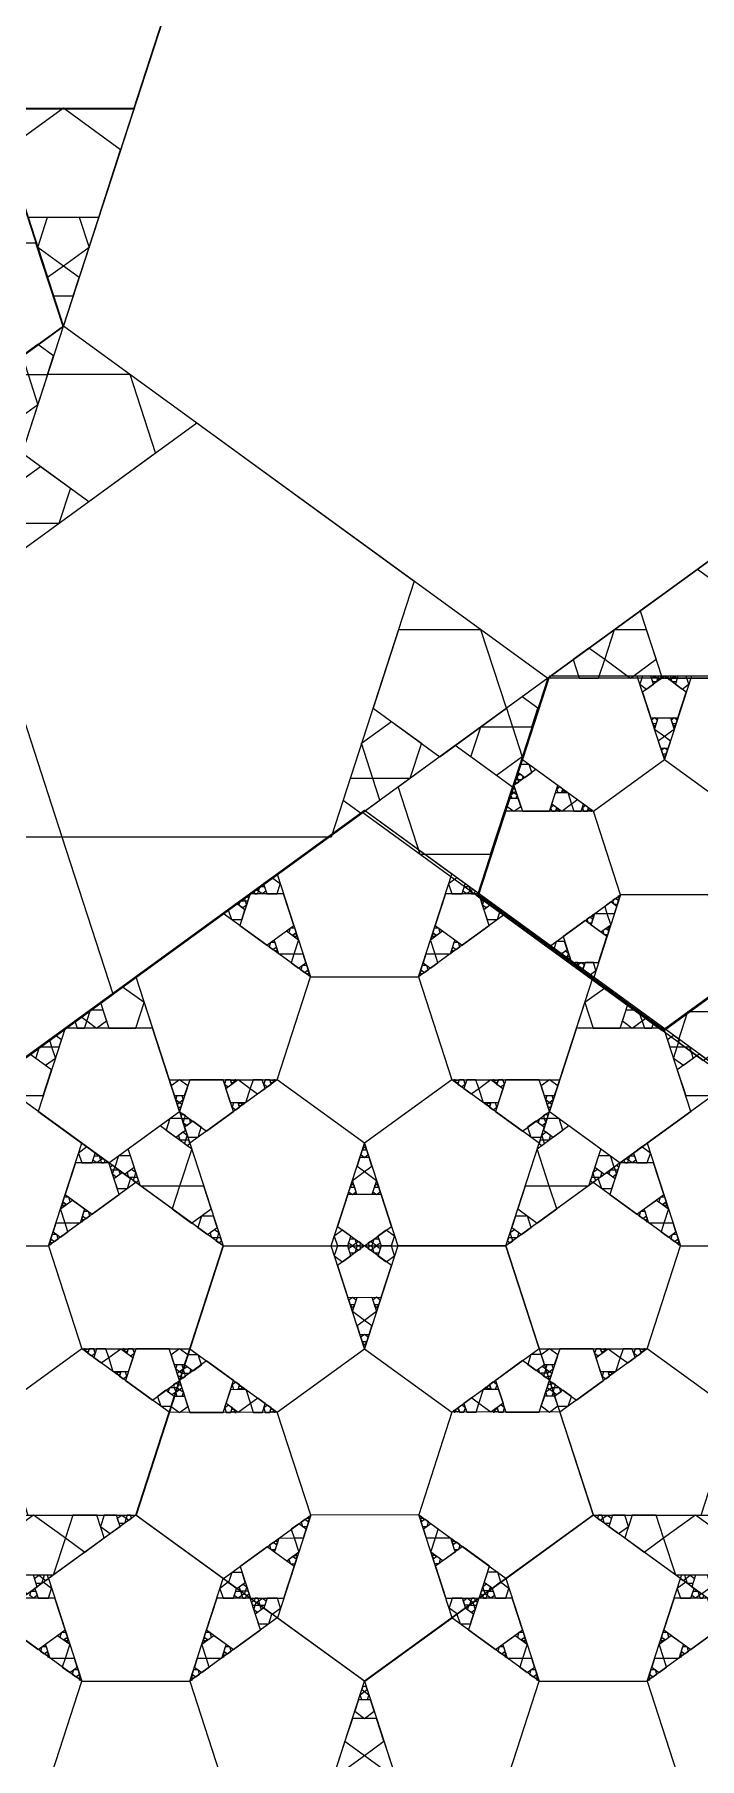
# Model space of a CAD drawing. Header units: inches. Extents: x -578 to 126, y -85 to 118.
# Drawn here: x -254.5 to -239.09, y 14.85 to 54.77 of the extents above; entities that cross this region are included whole.
import ezdxf

# ---------------------------------------------------------------- set-up
doc = ezdxf.new("R2010")
doc.units = ezdxf.units.IN
doc.header["$MEASUREMENT"] = 0
doc.layers.add('drawing', color=7, linetype='Continuous')

msp = doc.modelspace()

# ---------------------------------------------------------------- linework, layer by layer
for points in [[(-240.921, 34.847), (-241.549, 36.782), (-239.903, 37.978), (-238.258, 36.782), (-238.886, 34.847)], [(-246.854, 29.096), (-248.879, 30.567), (-248.105, 32.947), (-245.603, 32.947), (-244.83, 30.567)], [(-253.406, 24.336), (-255.43, 22.865), (-257.454, 24.336), (-256.681, 26.716), (-254.179, 26.716)], [(-243.579, 26.716), (-241.554, 20.486), (-246.854, 16.635), (-252.154, 20.486), (-250.13, 26.716)], [(-240.303, 24.336), (-239.53, 26.716), (-237.027, 26.716), (-236.254, 24.336), (-238.279, 22.865)], [(-246.852, 24.338), (-244.826, 22.869), (-245.597, 20.488), (-248.099, 20.486), (-248.875, 22.865)], [(-250.903, 16.635), (-250.13, 14.255), (-252.154, 12.784), (-254.179, 14.255), (-253.406, 16.635)], [(-242.805, 16.635), (-240.303, 16.635), (-239.53, 14.255), (-241.554, 12.784), (-243.579, 14.255)]]:
    msp.add_lwpolyline(points, close=True)
at = {"layer": 'drawing'}
for points in [[(-260.771, 26.668), (-246.895, 69.373), (-283.222, 95.766), (-319.55, 69.373), (-305.674, 26.668)], [(-260.771, 26.668), (-246.895, 69.373), (-283.222, 95.766), (-319.55, 69.373), (-305.674, 26.668)], [(-269.347, 53.061), (-252.195, 53.061), (-246.895, 69.373), (-260.771, 79.454), (-274.647, 69.373)], [(-260.776, 79.44), (-274.651, 69.358), (-269.351, 53.047), (-252.2, 53.047), (-246.9, 69.358)], [(-260.776, 59.277), (-258.751, 53.047), (-252.2, 53.047), (-250.176, 59.277), (-255.476, 63.128)], [(-260.776, 59.277), (-258.751, 53.047), (-252.2, 53.047), (-250.176, 59.277), (-255.476, 63.128)], [(-231.382, 48.021), (-235.67, 61.217), (-249.545, 61.217), (-253.833, 48.021), (-242.607, 39.865)], [(-231.382, 48.021), (-235.67, 61.217), (-249.545, 61.217), (-253.833, 48.021), (-242.607, 39.865)], [(-255.476, 55.426), (-254.702, 53.047), (-252.2, 53.047), (-251.427, 55.426), (-253.451, 56.897)], [(-260.81, 53.071), (-262.455, 48.006), (-258.147, 44.875), (-253.838, 48.006), (-255.484, 53.071)], [(-258.121, 44.905), (-253.833, 48.021), (-255.471, 53.061), (-260.771, 53.061), (-262.409, 48.021)], [(-246.895, -16.037), (-201.992, -16.037), (-188.117, 26.668), (-224.444, 53.061), (-260.771, 26.668)], [(-246.895, -16.037), (-201.993, -16.037), (-188.117, 26.668), (-224.444, 53.061), (-260.771, 26.668)], [(-252.508, 52.099), (-253.833, 53.061), (-255.158, 52.099), (-254.652, 50.541), (-253.014, 50.541)], [(-253.238, 49.841), (-253.833, 49.409), (-254.428, 49.841), (-254.201, 50.541), (-253.465, 50.541)], [(-257.129, 48.006), (-255.484, 46.81), (-253.838, 48.006), (-254.467, 49.941), (-256.501, 49.941)], [(-253.468, 49.144), (-253.833, 49.409), (-254.198, 49.144), (-254.059, 48.715), (-253.608, 48.715)], [(-254.789, 47.326), (-254.649, 46.897), (-254.198, 46.897), (-254.059, 47.326), (-254.424, 47.592)], [(-255.385, 46.897), (-254.649, 46.897), (-254.422, 46.198), (-255.017, 45.765), (-255.612, 46.198)], [(-251.697, 45.08), (-252.287, 46.897), (-254.198, 46.897), (-254.789, 45.08), (-253.243, 43.957)], [(-247.625, 36.185), (-253.857, 36.185), (-255.782, 42.111), (-250.741, 45.774), (-245.7, 42.111)], [(-253.934, 43.45), (-254.792, 43.45), (-255.057, 44.266), (-254.363, 44.77), (-253.668, 44.266)], [(-238.32, 39.865), (-237.814, 41.422), (-239.139, 42.385), (-240.464, 41.422), (-239.958, 39.865)], [(-243.563, 39.17), (-244.154, 40.988), (-246.065, 40.988), (-246.655, 39.17), (-245.109, 38.047)], [(-240.692, 39.861), (-241.287, 40.294), (-241.06, 40.993), (-240.324, 40.993), (-240.097, 40.294)], [(-241.427, 39.865), (-241.287, 40.294), (-241.652, 40.559), (-242.017, 40.294), (-241.878, 39.865)], [(-237.307, 39.865), (-242.608, 39.865), (-244.245, 34.824), (-239.958, 31.709), (-235.67, 34.824)], [(-237.307, 39.865), (-242.608, 39.865), (-244.245, 34.824), (-239.958, 31.709), (-235.67, 34.824)], [(-239.903, 31.717), (-235.595, 34.847), (-237.24, 39.913), (-242.566, 39.913), (-244.212, 34.847)], [(-239.903, 37.978), (-240.532, 39.913), (-242.566, 39.913), (-243.195, 37.978), (-241.549, 36.782)], [(-240.412, 39.913), (-240.472, 39.728), (-240.315, 39.614), (-240.158, 39.728), (-240.218, 39.913)], [(-239.395, 39.543), (-239.903, 39.913), (-240.412, 39.543), (-240.218, 38.945), (-239.589, 38.945)], [(-239.395, 39.543), (-239.903, 39.913), (-240.412, 39.543), (-240.218, 38.945), (-239.589, 38.945)], [(-240.131, 39.913), (-240.06, 39.862), (-240.087, 39.779), (-240.174, 39.779), (-240.201, 39.862)], [(-240.043, 39.913), (-240.06, 39.862), (-240.017, 39.83), (-239.973, 39.862), (-239.99, 39.913)], [(-238.258, 36.782), (-236.612, 37.978), (-237.24, 39.913), (-239.275, 39.913), (-239.903, 37.978)], [(-239.79, 39.83), (-239.747, 39.862), (-239.763, 39.913), (-239.817, 39.913), (-239.833, 39.862)], [(-239.72, 39.779), (-239.747, 39.862), (-239.676, 39.913), (-239.606, 39.862), (-239.633, 39.779)], [(-239.492, 39.614), (-239.335, 39.728), (-239.395, 39.913), (-239.589, 39.913), (-239.649, 39.728)], [(-243.563, 39.171), (-243.424, 38.741), (-242.972, 38.741), (-242.833, 39.171), (-243.198, 39.436)], [(-245.8, 37.54), (-246.658, 37.54), (-246.924, 38.357), (-246.229, 38.861), (-245.535, 38.357)], [(-244.159, 38.741), (-243.424, 38.741), (-243.196, 38.042), (-243.791, 37.61), (-244.387, 38.042)], [(-240.061, 38.894), (-240.131, 38.945), (-240.201, 38.894), (-240.174, 38.812), (-240.088, 38.812)], [(-240.1, 38.775), (-240.131, 38.752), (-240.163, 38.775), (-240.151, 38.812), (-240.112, 38.812)], [(-240.112, 38.738), (-240.131, 38.752), (-240.15, 38.738), (-240.143, 38.716), (-240.119, 38.716)], [(-239.675, 38.677), (-239.903, 38.511), (-240.132, 38.677), (-240.045, 38.945), (-239.762, 38.945)], [(-239.606, 38.894), (-239.676, 38.945), (-239.746, 38.894), (-239.719, 38.812), (-239.632, 38.812)], [(-239.644, 38.775), (-239.676, 38.752), (-239.707, 38.775), (-239.695, 38.812), (-239.656, 38.812)], [(-239.656, 38.738), (-239.676, 38.752), (-239.695, 38.738), (-239.688, 38.716), (-239.664, 38.716)], [(-239.763, 38.409), (-239.903, 38.511), (-240.044, 38.409), (-239.99, 38.244), (-239.817, 38.244)], [(-246.077, 37.344), (-245.57, 35.787), (-243.933, 35.787), (-243.426, 37.344), (-244.751, 38.307)], [(-239.833, 38.194), (-239.903, 38.244), (-239.973, 38.194), (-239.947, 38.111), (-239.86, 38.111)], [(-239.872, 38.074), (-239.903, 38.051), (-239.935, 38.074), (-239.923, 38.111), (-239.884, 38.111)], [(-239.884, 38.037), (-239.903, 38.051), (-239.923, 38.037), (-239.915, 38.015), (-239.891, 38.015)], [(-246.496, 37.04), (-246.658, 37.54), (-247.185, 37.54), (-247.348, 37.04), (-246.922, 36.73)], [(-242.881, 37.75), (-243.389, 37.38), (-243.195, 36.782), (-242.566, 36.782), (-242.372, 37.38)], [(-242.881, 37.75), (-243.389, 37.38), (-243.195, 36.782), (-242.566, 36.782), (-242.372, 37.38)], [(-243.205, 37.513), (-243.292, 37.513), (-243.319, 37.596), (-243.249, 37.648), (-243.178, 37.596)], [(-242.978, 37.679), (-243.038, 37.864), (-243.232, 37.864), (-243.292, 37.679), (-243.135, 37.565)], [(-243.46, 37.164), (-243.389, 37.215), (-243.319, 37.164), (-243.346, 37.081), (-243.433, 37.081)], [(-243.433, 37.247), (-243.389, 37.215), (-243.346, 37.247), (-243.362, 37.298), (-243.416, 37.298)], [(-243.276, 37.462), (-243.292, 37.513), (-243.346, 37.513), (-243.363, 37.462), (-243.319, 37.431)], [(-242.143, 37.215), (-242.056, 36.947), (-242.284, 36.781), (-242.513, 36.947), (-242.426, 37.215)], [(-242.329, 37.349), (-242.399, 37.298), (-242.372, 37.215), (-242.285, 37.215), (-242.259, 37.298)], [(-242.227, 37.275), (-242.215, 37.238), (-242.247, 37.215), (-242.278, 37.238), (-242.266, 37.275)], [(-242.196, 37.252), (-242.215, 37.238), (-242.208, 37.215), (-242.184, 37.215), (-242.177, 37.238)], [(-233.02, 26.668), (-246.895, 36.749), (-260.771, 26.668), (-255.471, 10.356), (-238.32, 10.356)], [(-246.854, 36.798), (-260.73, 26.716), (-255.43, 10.404), (-238.279, 10.404), (-232.979, 26.716)], [(-243.579, 26.716), (-241.554, 32.947), (-246.854, 36.798), (-252.154, 32.947), (-250.13, 26.716)], [(-243.579, 26.716), (-241.554, 32.947), (-246.854, 36.798), (-252.154, 32.947), (-250.13, 26.716)], [(-245.603, 32.947), (-244.83, 35.327), (-246.854, 36.798), (-248.879, 35.327), (-248.105, 32.947)], [(-241.549, 36.782), (-243.584, 36.782), (-244.212, 34.847), (-242.566, 33.652), (-240.921, 34.847)], [(-243.546, 36.896), (-243.389, 36.782), (-243.232, 36.896), (-243.292, 37.081), (-243.486, 37.081)], [(-242.47, 36.915), (-242.54, 36.865), (-242.513, 36.782), (-242.426, 36.782), (-242.399, 36.865)], [(-242.368, 36.842), (-242.356, 36.805), (-242.387, 36.782), (-242.419, 36.805), (-242.407, 36.842)], [(-242.337, 36.819), (-242.356, 36.805), (-242.349, 36.782), (-242.325, 36.782), (-242.317, 36.805)], [(-241.916, 37.049), (-242.056, 36.947), (-242.003, 36.782), (-241.829, 36.782), (-241.776, 36.947)], [(-241.733, 36.915), (-241.803, 36.865), (-241.776, 36.782), (-241.689, 36.782), (-241.662, 36.865)], [(-241.631, 36.842), (-241.619, 36.805), (-241.65, 36.782), (-241.682, 36.805), (-241.67, 36.842)], [(-241.6, 36.819), (-241.619, 36.805), (-241.612, 36.782), (-241.588, 36.782), (-241.58, 36.805)], [(-252.676, 32.549), (-253.857, 36.185), (-257.68, 36.185), (-258.862, 32.549), (-255.769, 30.302)], [(-248.879, 34.872), (-248.805, 35.099), (-248.998, 35.24), (-249.192, 35.099), (-249.118, 34.872)], [(-244.71, 35.24), (-244.904, 35.099), (-244.83, 34.872), (-244.591, 34.872), (-244.517, 35.099)], [(-248.731, 34.872), (-249.504, 34.872), (-249.743, 34.137), (-249.118, 33.682), (-248.492, 34.137)], [(-248.731, 34.872), (-249.504, 34.872), (-249.743, 34.137), (-249.118, 33.682), (-248.492, 34.137)], [(-249.644, 34.771), (-249.623, 34.708), (-249.558, 34.708), (-249.537, 34.771), (-249.59, 34.81)], [(-249.332, 34.872), (-249.312, 34.935), (-249.365, 34.973), (-249.418, 34.935), (-249.398, 34.872)], [(-249.225, 34.872), (-249.312, 34.935), (-249.279, 35.037), (-249.171, 35.037), (-249.138, 34.935)], [(-243.965, 34.137), (-244.204, 34.872), (-244.978, 34.872), (-245.216, 34.137), (-244.591, 33.682)], [(-243.965, 34.137), (-244.204, 34.872), (-244.978, 34.872), (-245.216, 34.137), (-244.591, 33.682)], [(-244.43, 35.037), (-244.397, 34.935), (-244.484, 34.872), (-244.571, 34.935), (-244.537, 35.037)], [(-244.344, 34.973), (-244.397, 34.935), (-244.377, 34.872), (-244.311, 34.872), (-244.29, 34.935)], [(-244.151, 34.708), (-244.085, 34.708), (-244.065, 34.771), (-244.118, 34.81), (-244.171, 34.771)], [(-240.921, 34.847), (-241.549, 32.913), (-239.903, 31.717), (-238.258, 32.913), (-238.886, 34.847)], [(-241.104, 34.714), (-241.077, 34.632), (-240.991, 34.632), (-240.964, 34.714), (-241.034, 34.765)], [(-241.003, 34.788), (-240.964, 34.788), (-240.952, 34.751), (-240.983, 34.728), (-241.015, 34.751)], [(-240.971, 34.811), (-240.964, 34.788), (-240.94, 34.788), (-240.932, 34.811), (-240.952, 34.825)], [(-248.105, 32.947), (-250.13, 34.418), (-252.154, 32.947), (-251.381, 30.567), (-248.879, 30.567)], [(-250.01, 34.504), (-249.937, 34.277), (-249.698, 34.277), (-249.624, 34.504), (-249.817, 34.645)], [(-249.731, 34.708), (-249.623, 34.708), (-249.59, 34.606), (-249.677, 34.543), (-249.764, 34.606)], [(-244.83, 30.567), (-242.327, 30.567), (-241.554, 32.947), (-243.579, 34.418), (-245.603, 32.947)], [(-244.118, 34.606), (-244.085, 34.708), (-243.978, 34.708), (-243.945, 34.606), (-244.032, 34.543)], [(-244.011, 34.277), (-243.772, 34.277), (-243.698, 34.504), (-243.891, 34.645), (-244.085, 34.504)], [(-241.599, 34.355), (-241.56, 34.355), (-241.548, 34.318), (-241.579, 34.295), (-241.611, 34.318)], [(-241.516, 34.416), (-241.234, 34.416), (-241.147, 34.148), (-241.375, 33.982), (-241.603, 34.148)], [(-241.567, 34.378), (-241.56, 34.355), (-241.536, 34.355), (-241.529, 34.378), (-241.548, 34.392)], [(-241.287, 34.581), (-241.234, 34.416), (-241.061, 34.416), (-241.007, 34.581), (-241.147, 34.683)], [(-248.383, 33.807), (-248.491, 33.477), (-248.838, 33.477), (-248.945, 33.807), (-248.664, 34.012)], [(-248.472, 34.074), (-248.578, 34.074), (-248.611, 33.973), (-248.525, 33.91), (-248.439, 33.973)], [(-248.424, 33.927), (-248.439, 33.882), (-248.487, 33.882), (-248.501, 33.927), (-248.463, 33.956)], [(-244.871, 33.477), (-245.218, 33.477), (-245.325, 33.807), (-245.044, 34.012), (-244.763, 33.807)], [(-245.222, 33.882), (-245.27, 33.882), (-245.285, 33.927), (-245.246, 33.956), (-245.207, 33.927)], [(-245.097, 33.973), (-245.13, 34.074), (-245.237, 34.074), (-245.27, 33.973), (-245.184, 33.91)], [(-242.252, 33.88), (-242.058, 33.282), (-241.429, 33.282), (-241.235, 33.88), (-241.743, 34.25)], [(-242.252, 33.88), (-242.058, 33.282), (-241.429, 33.282), (-241.235, 33.88), (-241.743, 34.25)], [(-241.7, 34.281), (-241.673, 34.199), (-241.587, 34.199), (-241.56, 34.281), (-241.63, 34.332)], [(-241.332, 34.013), (-241.305, 33.931), (-241.218, 33.931), (-241.192, 34.013), (-241.262, 34.064)], [(-241.23, 34.087), (-241.191, 34.087), (-241.179, 34.05), (-241.211, 34.027), (-241.242, 34.05)], [(-241.199, 34.11), (-241.191, 34.087), (-241.168, 34.087), (-241.16, 34.11), (-241.179, 34.124)], [(-248.925, 33.745), (-249.032, 33.745), (-249.064, 33.644), (-248.978, 33.581), (-248.892, 33.644)], [(-248.877, 33.598), (-248.892, 33.553), (-248.94, 33.553), (-248.955, 33.598), (-248.916, 33.626)], [(-248.863, 33.553), (-248.892, 33.553), (-248.901, 33.525), (-248.877, 33.508), (-248.854, 33.525)], [(-248.409, 33.882), (-248.439, 33.882), (-248.448, 33.854), (-248.424, 33.837), (-248.4, 33.854)], [(-245.261, 33.854), (-245.27, 33.882), (-245.299, 33.882), (-245.308, 33.854), (-245.285, 33.837)], [(-244.808, 33.525), (-244.817, 33.553), (-244.846, 33.553), (-244.855, 33.525), (-244.831, 33.508)], [(-244.769, 33.553), (-244.817, 33.553), (-244.831, 33.598), (-244.793, 33.626), (-244.754, 33.598)], [(-244.644, 33.644), (-244.677, 33.745), (-244.784, 33.745), (-244.816, 33.644), (-244.73, 33.581)], [(-242.215, 33.766), (-242.409, 33.766), (-242.469, 33.581), (-242.312, 33.467), (-242.155, 33.581)], [(-242.128, 33.498), (-242.155, 33.415), (-242.242, 33.415), (-242.269, 33.498), (-242.198, 33.55)], [(-248.278, 33.477), (-248.491, 33.477), (-248.557, 33.274), (-248.384, 33.149), (-248.212, 33.274)], [(-248.192, 33.212), (-248.298, 33.212), (-248.331, 33.111), (-248.245, 33.048), (-248.159, 33.111)], [(-245.378, 33.111), (-245.411, 33.212), (-245.517, 33.212), (-245.55, 33.111), (-245.464, 33.048)], [(-245.152, 33.275), (-245.218, 33.477), (-245.431, 33.477), (-245.497, 33.275), (-245.324, 33.149)], [(-242.101, 33.415), (-242.155, 33.415), (-242.171, 33.365), (-242.128, 33.333), (-242.084, 33.365)], [(-241.944, 33.2), (-241.901, 33.231), (-241.918, 33.282), (-241.971, 33.282), (-241.988, 33.231)], [(-241.874, 33.148), (-241.901, 33.231), (-241.831, 33.283), (-241.76, 33.231), (-241.787, 33.148)], [(-241.646, 32.983), (-241.489, 33.097), (-241.549, 33.282), (-241.743, 33.282), (-241.803, 33.097)], [(-248.144, 33.065), (-248.159, 33.02), (-248.206, 33.02), (-248.221, 33.065), (-248.182, 33.093)], [(-248.129, 33.02), (-248.159, 33.02), (-248.168, 32.992), (-248.144, 32.975), (-248.12, 32.992)], [(-245.541, 32.992), (-245.55, 33.02), (-245.579, 33.02), (-245.588, 32.992), (-245.565, 32.975)], [(-245.502, 33.02), (-245.55, 33.02), (-245.565, 33.065), (-245.526, 33.093), (-245.487, 33.065)], [(-252.154, 31.757), (-251.961, 32.352), (-252.467, 32.72), (-252.973, 32.352), (-252.78, 31.757)], [(-241.241, 32.72), (-241.748, 32.352), (-241.554, 31.757), (-240.929, 31.757), (-240.735, 32.352)], [(-253.341, 31.757), (-253.288, 31.921), (-253.427, 32.022), (-253.567, 31.921), (-253.513, 31.757)], [(-253.061, 31.756), (-253.288, 31.921), (-253.201, 32.188), (-252.92, 32.188), (-252.833, 31.921)], [(-240.508, 32.188), (-240.421, 31.921), (-240.648, 31.756), (-240.875, 31.921), (-240.789, 32.188)], [(-240.281, 32.022), (-240.421, 31.921), (-240.368, 31.757), (-240.195, 31.757), (-240.142, 31.921)], [(-238.637, 32.138), (-239.367, 32.138), (-239.593, 31.444), (-239.002, 31.015), (-238.411, 31.444)], [(-251.768, 31.757), (-253.792, 31.757), (-254.418, 29.831), (-252.78, 28.642), (-251.142, 29.831)], [(-254.157, 31.492), (-254.104, 31.328), (-253.932, 31.328), (-253.878, 31.492), (-254.018, 31.593)], [(-239.291, 29.831), (-239.916, 31.757), (-241.941, 31.757), (-242.566, 29.831), (-240.929, 28.642)], [(-239.291, 29.831), (-239.916, 31.757), (-241.941, 31.757), (-242.566, 29.831), (-240.929, 28.642)], [(-239.777, 31.328), (-239.605, 31.328), (-239.551, 31.492), (-239.691, 31.593), (-239.83, 31.492)], [(-255.117, 30.794), (-254.924, 30.199), (-254.298, 30.199), (-254.105, 30.794), (-254.611, 31.162)], [(-254.385, 31.328), (-254.104, 31.328), (-254.017, 31.061), (-254.244, 30.895), (-254.472, 31.061)], [(-239.692, 31.061), (-239.605, 31.328), (-239.324, 31.328), (-239.237, 31.061), (-239.464, 30.895)], [(-239.41, 30.199), (-238.785, 30.199), (-238.591, 30.794), (-239.098, 31.162), (-239.604, 30.794)], [(-250.13, 26.716), (-255.43, 30.567), (-260.73, 26.716), (-258.706, 20.486), (-252.154, 20.486)], [(-250.13, 26.716), (-255.43, 30.567), (-260.73, 26.716), (-258.706, 20.486), (-252.154, 20.486)], [(-254.179, 26.716), (-253.406, 29.096), (-255.43, 30.567), (-257.454, 29.096), (-256.681, 26.716)], [(-250.949, 30.426), (-251.142, 30.567), (-251.335, 30.426), (-251.262, 30.199), (-251.023, 30.199)], [(-250.903, 30.567), (-251.142, 29.831), (-250.517, 29.377), (-249.891, 29.831), (-250.13, 30.567)], [(-250.903, 30.567), (-251.142, 29.831), (-250.517, 29.377), (-249.891, 29.831), (-250.13, 30.567)], [(-248.879, 30.567), (-250.903, 29.096), (-250.13, 26.716), (-247.628, 26.716), (-246.854, 29.096)], [(-250.064, 30.567), (-250.097, 30.466), (-250.011, 30.403), (-249.925, 30.466), (-249.958, 30.567)], [(-249.783, 30.568), (-249.502, 30.364), (-249.61, 30.034), (-249.957, 30.034), (-250.064, 30.364)], [(-249.91, 30.567), (-249.871, 30.539), (-249.886, 30.494), (-249.934, 30.494), (-249.949, 30.539)], [(-249.862, 30.567), (-249.871, 30.539), (-249.847, 30.522), (-249.824, 30.539), (-249.833, 30.567)], [(-249.436, 30.567), (-249.502, 30.364), (-249.33, 30.239), (-249.157, 30.364), (-249.223, 30.567)], [(-249.157, 30.567), (-249.19, 30.466), (-249.104, 30.403), (-249.018, 30.466), (-249.051, 30.567)], [(-249.003, 30.567), (-248.965, 30.539), (-248.979, 30.494), (-249.027, 30.494), (-249.042, 30.539)], [(-248.956, 30.567), (-248.965, 30.539), (-248.941, 30.522), (-248.917, 30.539), (-248.926, 30.567)], [(-246.854, 29.096), (-246.081, 26.716), (-243.579, 26.716), (-242.805, 29.096), (-244.83, 30.567)], [(-244.768, 30.522), (-244.744, 30.539), (-244.753, 30.567), (-244.782, 30.567), (-244.791, 30.539)], [(-244.729, 30.494), (-244.744, 30.539), (-244.705, 30.567), (-244.667, 30.539), (-244.681, 30.494)], [(-244.604, 30.403), (-244.518, 30.466), (-244.551, 30.567), (-244.658, 30.567), (-244.69, 30.466)], [(-244.379, 30.239), (-244.206, 30.364), (-244.272, 30.567), (-244.485, 30.567), (-244.551, 30.364)], [(-244.099, 30.034), (-244.206, 30.364), (-243.925, 30.568), (-243.644, 30.364), (-243.752, 30.034)], [(-243.861, 30.522), (-243.837, 30.539), (-243.847, 30.567), (-243.876, 30.567), (-243.885, 30.539)], [(-243.823, 30.494), (-243.837, 30.539), (-243.799, 30.567), (-243.76, 30.539), (-243.775, 30.494)], [(-243.192, 29.377), (-242.566, 29.831), (-242.805, 30.567), (-243.579, 30.567), (-243.818, 29.831)], [(-243.698, 30.403), (-243.612, 30.466), (-243.644, 30.567), (-243.751, 30.567), (-243.784, 30.466)], [(-241.554, 20.486), (-235.003, 20.486), (-232.979, 26.716), (-238.279, 30.567), (-243.579, 26.716)], [(-241.554, 20.486), (-235.003, 20.486), (-232.979, 26.716), (-238.279, 30.567), (-243.579, 26.716)], [(-242.373, 30.426), (-242.566, 30.567), (-242.76, 30.426), (-242.686, 30.199), (-242.447, 30.199)], [(-237.027, 26.716), (-236.254, 29.096), (-238.279, 30.567), (-240.303, 29.096), (-239.53, 26.716)], [(-251.055, 30.097), (-251.142, 30.034), (-251.229, 30.097), (-251.196, 30.199), (-251.088, 30.199)], [(-251.089, 29.995), (-251.142, 30.034), (-251.195, 29.995), (-251.175, 29.933), (-251.109, 29.933)], [(-249.891, 30.034), (-249.924, 29.933), (-249.838, 29.87), (-249.752, 29.933), (-249.784, 30.034)], [(-249.737, 30.034), (-249.698, 30.006), (-249.713, 29.961), (-249.761, 29.961), (-249.775, 30.006)], [(-249.689, 30.034), (-249.698, 30.006), (-249.674, 29.989), (-249.651, 30.006), (-249.66, 30.034)], [(-244.034, 29.989), (-244.011, 30.006), (-244.02, 30.034), (-244.049, 30.034), (-244.058, 30.006)], [(-243.996, 29.961), (-244.011, 30.006), (-243.972, 30.034), (-243.933, 30.006), (-243.948, 29.961)], [(-243.871, 29.87), (-243.785, 29.933), (-243.818, 30.034), (-243.924, 30.034), (-243.957, 29.933)], [(-242.48, 30.097), (-242.566, 30.034), (-242.653, 30.097), (-242.62, 30.199), (-242.513, 30.199)], [(-242.513, 29.995), (-242.566, 30.034), (-242.62, 29.995), (-242.599, 29.933), (-242.534, 29.933)], [(-251.089, 29.668), (-251.368, 29.668), (-251.454, 29.402), (-251.228, 29.239), (-251.003, 29.402)], [(-251.089, 29.668), (-251.023, 29.668), (-251.003, 29.73), (-251.056, 29.769), (-251.109, 29.73)], [(-251.056, 29.566), (-251.023, 29.668), (-250.916, 29.668), (-250.883, 29.566), (-250.969, 29.502)], [(-250.949, 29.236), (-250.71, 29.236), (-250.636, 29.464), (-250.829, 29.604), (-251.023, 29.464)], [(-243.073, 29.464), (-242.999, 29.236), (-242.76, 29.236), (-242.686, 29.464), (-242.879, 29.604)], [(-242.793, 29.668), (-242.686, 29.668), (-242.652, 29.566), (-242.739, 29.502), (-242.826, 29.566)], [(-242.706, 29.73), (-242.686, 29.668), (-242.62, 29.668), (-242.599, 29.73), (-242.653, 29.769)], [(-242.255, 29.402), (-242.341, 29.668), (-242.62, 29.668), (-242.706, 29.402), (-242.48, 29.239)], [(-250.858, 28.969), (-251.139, 28.105), (-252.048, 28.105), (-252.329, 28.969), (-251.593, 29.504)], [(-250.964, 29.284), (-251.002, 29.165), (-251.127, 29.165), (-251.166, 29.284), (-251.065, 29.357)], [(-250.925, 29.165), (-251.002, 29.165), (-251.026, 29.092), (-250.964, 29.046), (-250.902, 29.092)], [(-241.661, 28.105), (-242.57, 28.105), (-242.851, 28.969), (-242.115, 29.504), (-241.38, 28.969)], [(-242.683, 29.092), (-242.706, 29.165), (-242.783, 29.165), (-242.807, 29.092), (-242.745, 29.046)], [(-242.581, 29.165), (-242.706, 29.165), (-242.745, 29.284), (-242.644, 29.357), (-242.542, 29.284)], [(-253.286, 29.009), (-253.479, 28.869), (-253.406, 28.642), (-253.167, 28.642), (-253.093, 28.869)], [(-253.006, 28.806), (-252.973, 28.704), (-253.059, 28.641), (-253.146, 28.704), (-253.113, 28.806)], [(-252.276, 28.805), (-252.554, 28.805), (-252.641, 28.54), (-252.415, 28.376), (-252.189, 28.54)], [(-247.027, 28.566), (-246.854, 28.44), (-246.682, 28.566), (-246.748, 28.768), (-246.961, 28.768)], [(-246.94, 28.831), (-246.854, 28.768), (-246.768, 28.831), (-246.801, 28.932), (-246.908, 28.932)], [(-246.893, 28.978), (-246.854, 29.006), (-246.816, 28.978), (-246.83, 28.932), (-246.878, 28.932)], [(-246.878, 29.023), (-246.854, 29.006), (-246.831, 29.023), (-246.84, 29.051), (-246.869, 29.051)], [(-241.068, 28.54), (-241.154, 28.805), (-241.433, 28.805), (-241.519, 28.54), (-241.294, 28.376)], [(-240.649, 28.641), (-240.736, 28.704), (-240.703, 28.806), (-240.596, 28.806), (-240.562, 28.704)], [(-240.303, 28.642), (-240.229, 28.869), (-240.423, 29.009), (-240.616, 28.869), (-240.542, 28.642)], [(-252.541, 27.906), (-252.78, 28.642), (-253.553, 28.642), (-253.792, 27.906), (-253.167, 27.452)], [(-252.919, 28.743), (-252.973, 28.704), (-252.952, 28.642), (-252.886, 28.642), (-252.866, 28.704)], [(-252.727, 28.478), (-252.661, 28.478), (-252.641, 28.54), (-252.694, 28.579), (-252.747, 28.54)], [(-252.694, 28.376), (-252.661, 28.478), (-252.554, 28.478), (-252.52, 28.376), (-252.607, 28.313)], [(-252.587, 28.047), (-252.348, 28.047), (-252.274, 28.274), (-252.467, 28.414), (-252.66, 28.274)], [(-252.15, 28.422), (-252.189, 28.302), (-252.314, 28.302), (-252.353, 28.422), (-252.252, 28.495)], [(-247.135, 28.236), (-246.854, 28.44), (-246.573, 28.236), (-246.681, 27.906), (-247.028, 27.906)], [(-241.394, 28.302), (-241.52, 28.302), (-241.558, 28.422), (-241.457, 28.495), (-241.356, 28.422)], [(-241.435, 28.274), (-241.361, 28.047), (-241.122, 28.047), (-241.048, 28.274), (-241.241, 28.414)], [(-241.155, 28.478), (-241.048, 28.478), (-241.015, 28.376), (-241.101, 28.313), (-241.188, 28.376)], [(-240.155, 28.642), (-240.929, 28.642), (-241.168, 27.906), (-240.542, 27.452), (-239.916, 27.906)], [(-240.155, 28.642), (-240.929, 28.642), (-241.168, 27.906), (-240.542, 27.452), (-239.916, 27.906)], [(-241.068, 28.54), (-241.048, 28.478), (-240.982, 28.478), (-240.962, 28.54), (-241.015, 28.579)], [(-240.756, 28.642), (-240.736, 28.704), (-240.789, 28.743), (-240.843, 28.704), (-240.822, 28.642)], [(-253.406, 24.336), (-250.903, 24.336), (-250.13, 26.716), (-252.154, 28.187), (-254.179, 26.716)], [(-252.112, 28.302), (-252.189, 28.302), (-252.213, 28.229), (-252.151, 28.184), (-252.088, 28.229)], [(-250.581, 28.105), (-251.139, 28.105), (-251.311, 27.574), (-250.86, 27.246), (-250.409, 27.574)], [(-247.221, 27.969), (-247.134, 27.906), (-247.048, 27.969), (-247.081, 28.07), (-247.188, 28.07)], [(-247.173, 28.115), (-247.134, 28.144), (-247.096, 28.115), (-247.111, 28.07), (-247.158, 28.07)], [(-247.158, 28.161), (-247.134, 28.144), (-247.111, 28.161), (-247.12, 28.189), (-247.149, 28.189)], [(-246.66, 27.969), (-246.574, 27.906), (-246.488, 27.969), (-246.521, 28.07), (-246.627, 28.07)], [(-246.613, 28.115), (-246.574, 28.144), (-246.535, 28.115), (-246.55, 28.07), (-246.598, 28.07)], [(-246.598, 28.161), (-246.574, 28.144), (-246.55, 28.161), (-246.559, 28.189), (-246.589, 28.189)], [(-239.53, 26.716), (-241.554, 28.187), (-243.579, 26.716), (-242.805, 24.336), (-240.303, 24.336)], [(-242.398, 27.574), (-242.57, 28.105), (-243.128, 28.105), (-243.3, 27.574), (-242.849, 27.246)], [(-241.496, 28.229), (-241.52, 28.302), (-241.596, 28.302), (-241.62, 28.229), (-241.558, 28.184)], [(-253.446, 27.247), (-253.793, 27.247), (-253.901, 27.577), (-253.62, 27.781), (-253.339, 27.577)], [(-253.837, 27.623), (-253.846, 27.651), (-253.875, 27.651), (-253.884, 27.623), (-253.86, 27.606)], [(-253.798, 27.651), (-253.846, 27.651), (-253.86, 27.697), (-253.822, 27.725), (-253.783, 27.697)], [(-253.673, 27.742), (-253.706, 27.844), (-253.813, 27.844), (-253.845, 27.742), (-253.759, 27.68)], [(-247.48, 27.171), (-246.854, 26.716), (-246.229, 27.171), (-246.468, 27.906), (-247.241, 27.906)], [(-247.48, 27.171), (-246.854, 26.716), (-246.229, 27.171), (-246.468, 27.906), (-247.241, 27.906)], [(-239.808, 27.577), (-239.915, 27.247), (-240.262, 27.247), (-240.37, 27.577), (-240.089, 27.781)], [(-239.896, 27.844), (-240.003, 27.844), (-240.035, 27.742), (-239.949, 27.68), (-239.863, 27.742)], [(-239.848, 27.697), (-239.863, 27.651), (-239.911, 27.651), (-239.926, 27.697), (-239.887, 27.725)], [(-239.834, 27.651), (-239.863, 27.651), (-239.872, 27.623), (-239.848, 27.606), (-239.825, 27.623)], [(-253.728, 27.044), (-253.794, 27.247), (-254.007, 27.247), (-254.072, 27.044), (-253.9, 26.919)], [(-253.383, 27.294), (-253.392, 27.322), (-253.422, 27.322), (-253.431, 27.294), (-253.407, 27.277)], [(-253.345, 27.322), (-253.392, 27.322), (-253.407, 27.368), (-253.368, 27.396), (-253.33, 27.368)], [(-253.22, 27.413), (-253.253, 27.514), (-253.359, 27.514), (-253.392, 27.413), (-253.306, 27.35)], [(-250.355, 27.41), (-250.634, 27.41), (-250.72, 27.145), (-250.495, 26.981), (-250.269, 27.145)], [(-242.988, 27.145), (-243.074, 27.41), (-243.353, 27.41), (-243.439, 27.145), (-243.214, 26.981)], [(-240.349, 27.514), (-240.456, 27.514), (-240.489, 27.413), (-240.403, 27.35), (-240.316, 27.413)], [(-240.301, 27.368), (-240.316, 27.322), (-240.364, 27.322), (-240.379, 27.368), (-240.34, 27.396)], [(-240.287, 27.322), (-240.316, 27.322), (-240.325, 27.294), (-240.302, 27.277), (-240.278, 27.294)], [(-239.702, 27.247), (-239.915, 27.247), (-239.981, 27.044), (-239.809, 26.919), (-239.636, 27.044)], [(-254.117, 26.761), (-254.126, 26.789), (-254.155, 26.789), (-254.164, 26.761), (-254.14, 26.744)], [(-254.078, 26.789), (-254.126, 26.789), (-254.141, 26.835), (-254.102, 26.863), (-254.063, 26.835)], [(-253.953, 26.88), (-253.986, 26.981), (-254.093, 26.981), (-254.126, 26.88), (-254.039, 26.817)], [(-250.23, 27.026), (-250.269, 26.907), (-250.394, 26.907), (-250.433, 27.026), (-250.331, 27.1)], [(-250.192, 26.907), (-250.269, 26.907), (-250.293, 26.834), (-250.23, 26.789), (-250.168, 26.834)], [(-247.36, 27.084), (-247.554, 26.943), (-247.48, 26.716), (-247.241, 26.716), (-247.167, 26.943)], [(-247.08, 26.881), (-247.047, 26.779), (-247.134, 26.716), (-247.221, 26.779), (-247.187, 26.881)], [(-246.994, 26.817), (-247.047, 26.779), (-247.027, 26.716), (-246.961, 26.716), (-246.94, 26.779)], [(-246.682, 26.716), (-246.662, 26.779), (-246.715, 26.817), (-246.768, 26.779), (-246.748, 26.716)], [(-246.575, 26.716), (-246.662, 26.779), (-246.628, 26.881), (-246.521, 26.881), (-246.488, 26.779)], [(-246.229, 26.716), (-246.155, 26.943), (-246.348, 27.084), (-246.542, 26.943), (-246.468, 26.716)], [(-243.416, 26.834), (-243.44, 26.907), (-243.517, 26.907), (-243.54, 26.834), (-243.478, 26.789)], [(-243.315, 26.907), (-243.44, 26.907), (-243.478, 27.026), (-243.377, 27.1), (-243.276, 27.026)], [(-239.616, 26.981), (-239.722, 26.981), (-239.755, 26.88), (-239.669, 26.817), (-239.583, 26.88)], [(-239.568, 26.835), (-239.583, 26.789), (-239.631, 26.789), (-239.645, 26.835), (-239.607, 26.863)], [(-239.554, 26.789), (-239.583, 26.789), (-239.592, 26.761), (-239.568, 26.744), (-239.544, 26.761)], [(-250.131, 26.714), (-252.148, 20.481), (-246.844, 16.636), (-241.548, 20.493), (-243.579, 26.721)], [(-246.852, 24.338), (-247.628, 26.717), (-250.131, 26.714), (-250.901, 24.333), (-248.875, 22.865)], [(-247.481, 26.717), (-247.554, 26.49), (-247.361, 26.349), (-247.168, 26.49), (-247.242, 26.717)], [(-246.229, 26.264), (-246.855, 26.718), (-247.48, 26.262), (-247.24, 25.527), (-246.467, 25.528)], [(-246.229, 26.264), (-246.855, 26.718), (-247.48, 26.262), (-247.24, 25.527), (-246.467, 25.528)], [(-247.134, 26.718), (-247.048, 26.655), (-247.081, 26.553), (-247.188, 26.553), (-247.221, 26.655)], [(-247.027, 26.717), (-247.048, 26.655), (-246.994, 26.616), (-246.941, 26.655), (-246.961, 26.717)], [(-244.826, 22.869), (-242.804, 24.342), (-243.579, 26.721), (-246.082, 26.718), (-246.852, 24.338)], [(-246.715, 26.616), (-246.662, 26.655), (-246.683, 26.718), (-246.749, 26.718), (-246.769, 26.655)], [(-246.629, 26.553), (-246.662, 26.655), (-246.576, 26.718), (-246.489, 26.655), (-246.522, 26.553)], [(-246.348, 26.35), (-246.155, 26.491), (-246.229, 26.718), (-246.468, 26.718), (-246.542, 26.491)], [(-247.048, 25.465), (-247.134, 25.527), (-247.22, 25.465), (-247.187, 25.363), (-247.08, 25.363)], [(-247.095, 25.318), (-247.134, 25.29), (-247.172, 25.318), (-247.158, 25.363), (-247.11, 25.363)], [(-247.11, 25.273), (-247.134, 25.29), (-247.157, 25.273), (-247.148, 25.245), (-247.119, 25.245)], [(-246.572, 25.198), (-246.853, 24.993), (-247.134, 25.197), (-247.027, 25.527), (-246.68, 25.528)], [(-246.487, 25.465), (-246.574, 25.528), (-246.66, 25.465), (-246.627, 25.364), (-246.52, 25.364)], [(-246.535, 25.319), (-246.573, 25.29), (-246.612, 25.318), (-246.597, 25.364), (-246.549, 25.364)], [(-246.55, 25.273), (-246.573, 25.29), (-246.597, 25.273), (-246.588, 25.245), (-246.559, 25.245)], [(-246.681, 24.868), (-246.853, 24.993), (-247.025, 24.868), (-246.959, 24.665), (-246.746, 24.665)], [(-246.767, 24.603), (-246.853, 24.665), (-246.939, 24.603), (-246.906, 24.501), (-246.799, 24.502)], [(-246.814, 24.456), (-246.853, 24.428), (-246.891, 24.456), (-246.877, 24.501), (-246.829, 24.502)], [(-246.829, 24.411), (-246.853, 24.428), (-246.876, 24.411), (-246.867, 24.383), (-246.838, 24.383)], [(-255.43, 22.865), (-254.657, 20.486), (-252.154, 20.486), (-251.381, 22.865), (-253.406, 24.336)], [(-253.343, 24.291), (-253.32, 24.308), (-253.329, 24.336), (-253.358, 24.336), (-253.367, 24.308)], [(-253.305, 24.263), (-253.32, 24.308), (-253.281, 24.336), (-253.242, 24.308), (-253.257, 24.263)], [(-253.18, 24.172), (-253.094, 24.235), (-253.127, 24.336), (-253.233, 24.336), (-253.266, 24.235)], [(-252.954, 24.009), (-252.782, 24.134), (-252.848, 24.336), (-253.061, 24.336), (-253.127, 24.134)], [(-252.675, 23.803), (-252.782, 24.134), (-252.501, 24.338), (-252.22, 24.134), (-252.327, 23.803)], [(-252.437, 24.291), (-252.413, 24.308), (-252.422, 24.336), (-252.452, 24.336), (-252.461, 24.308)], [(-252.398, 24.263), (-252.413, 24.308), (-252.374, 24.336), (-252.336, 24.308), (-252.351, 24.263)], [(-251.768, 23.146), (-251.142, 23.601), (-251.381, 24.336), (-252.154, 24.336), (-252.393, 23.601)], [(-251.768, 23.146), (-251.142, 23.601), (-251.381, 24.336), (-252.154, 24.336), (-252.393, 23.601)], [(-252.273, 24.172), (-252.187, 24.235), (-252.22, 24.336), (-252.327, 24.336), (-252.36, 24.235)], [(-250.949, 24.196), (-251.142, 24.336), (-251.335, 24.196), (-251.262, 23.969), (-251.023, 23.969)], [(-251.055, 23.867), (-251.142, 23.803), (-251.229, 23.867), (-251.196, 23.969), (-251.088, 23.969)], [(-250.514, 24.053), (-251.14, 23.598), (-250.9, 22.862), (-250.126, 22.863), (-249.888, 23.599)], [(-250.634, 23.966), (-250.708, 24.193), (-250.947, 24.193), (-251.02, 23.965), (-250.827, 23.825)], [(-242.802, 22.871), (-242.564, 23.607), (-243.19, 24.061), (-243.815, 23.605), (-243.575, 22.87)], [(-242.802, 22.871), (-242.564, 23.607), (-243.19, 24.061), (-243.815, 23.605), (-243.575, 22.87)], [(-242.758, 24.202), (-242.997, 24.201), (-243.07, 23.974), (-242.877, 23.834), (-242.684, 23.974)], [(-242.373, 24.196), (-242.566, 24.336), (-242.76, 24.196), (-242.686, 23.969), (-242.447, 23.969)], [(-242.48, 23.867), (-242.566, 23.803), (-242.653, 23.867), (-242.62, 23.969), (-242.513, 23.969)], [(-242.328, 24.336), (-242.566, 23.601), (-241.941, 23.146), (-241.315, 23.601), (-241.554, 24.336)], [(-242.328, 24.336), (-242.566, 23.601), (-241.941, 23.146), (-241.315, 23.601), (-241.554, 24.336)], [(-240.303, 24.336), (-242.328, 22.865), (-241.554, 20.486), (-239.052, 20.486), (-238.279, 22.865)], [(-241.488, 24.336), (-241.521, 24.235), (-241.435, 24.172), (-241.349, 24.235), (-241.382, 24.336)], [(-241.207, 24.338), (-240.927, 24.134), (-241.034, 23.803), (-241.381, 23.803), (-241.488, 24.134)], [(-241.334, 24.336), (-241.295, 24.308), (-241.31, 24.263), (-241.358, 24.263), (-241.373, 24.308)], [(-241.286, 24.336), (-241.295, 24.308), (-241.272, 24.291), (-241.248, 24.308), (-241.257, 24.336)], [(-240.861, 24.336), (-240.927, 24.134), (-240.754, 24.008), (-240.582, 24.134), (-240.648, 24.336)], [(-240.582, 24.336), (-240.615, 24.235), (-240.529, 24.172), (-240.442, 24.235), (-240.475, 24.336)], [(-240.428, 24.336), (-240.389, 24.308), (-240.404, 24.263), (-240.451, 24.263), (-240.466, 24.308)], [(-240.38, 24.336), (-240.389, 24.308), (-240.365, 24.291), (-240.341, 24.308), (-240.351, 24.336)], [(-252.61, 23.758), (-252.586, 23.776), (-252.595, 23.803), (-252.625, 23.803), (-252.634, 23.776)], [(-252.571, 23.73), (-252.586, 23.776), (-252.548, 23.804), (-252.509, 23.776), (-252.524, 23.73)], [(-252.447, 23.64), (-252.36, 23.702), (-252.393, 23.803), (-252.5, 23.803), (-252.533, 23.702)], [(-251.089, 23.765), (-251.142, 23.803), (-251.195, 23.765), (-251.175, 23.702), (-251.109, 23.702)], [(-251, 23.699), (-251.021, 23.762), (-251.086, 23.762), (-251.107, 23.699), (-251.053, 23.66)], [(-250.913, 23.762), (-251.021, 23.762), (-251.054, 23.864), (-250.967, 23.927), (-250.88, 23.864)], [(-249.835, 23.56), (-249.921, 23.498), (-249.888, 23.396), (-249.782, 23.397), (-249.749, 23.498)], [(-243.815, 23.403), (-243.782, 23.504), (-243.868, 23.567), (-243.954, 23.504), (-243.921, 23.403)], [(-242.65, 23.873), (-242.683, 23.771), (-242.79, 23.77), (-242.824, 23.872), (-242.737, 23.936)], [(-242.617, 23.771), (-242.683, 23.771), (-242.703, 23.708), (-242.65, 23.669), (-242.597, 23.708)], [(-242.513, 23.765), (-242.566, 23.803), (-242.62, 23.765), (-242.599, 23.702), (-242.534, 23.702)], [(-241.315, 23.803), (-241.348, 23.702), (-241.262, 23.64), (-241.176, 23.702), (-241.209, 23.803)], [(-241.161, 23.804), (-241.122, 23.776), (-241.137, 23.73), (-241.185, 23.73), (-241.2, 23.776)], [(-241.113, 23.803), (-241.122, 23.776), (-241.099, 23.758), (-241.075, 23.776), (-241.084, 23.803)], [(-251.648, 23.233), (-251.574, 23.006), (-251.335, 23.006), (-251.262, 23.233), (-251.455, 23.374)], [(-251.369, 23.437), (-251.261, 23.437), (-251.228, 23.335), (-251.315, 23.272), (-251.402, 23.335)], [(-251.332, 23.002), (-251.139, 22.862), (-250.946, 23.003), (-251.02, 23.23), (-251.259, 23.23)], [(-251.282, 23.5), (-251.261, 23.437), (-251.195, 23.437), (-251.175, 23.5), (-251.228, 23.538)], [(-251.226, 23.332), (-251.139, 23.395), (-251.052, 23.332), (-251.085, 23.23), (-251.193, 23.23)], [(-251.193, 23.434), (-251.139, 23.395), (-251.086, 23.434), (-251.106, 23.496), (-251.172, 23.496)], [(-249.607, 23.397), (-249.499, 23.067), (-249.78, 22.862), (-250.061, 23.066), (-249.954, 23.396)], [(-249.71, 23.47), (-249.695, 23.424), (-249.734, 23.396), (-249.773, 23.424), (-249.758, 23.47)], [(-249.671, 23.442), (-249.695, 23.424), (-249.686, 23.397), (-249.657, 23.397), (-249.648, 23.425)], [(-249.327, 23.192), (-249.499, 23.067), (-249.433, 22.864), (-249.22, 22.864), (-249.154, 23.067)], [(-244.269, 22.87), (-244.203, 23.072), (-244.376, 23.197), (-244.548, 23.072), (-244.482, 22.869)], [(-243.922, 22.868), (-244.203, 23.072), (-244.096, 23.403), (-243.749, 23.403), (-243.641, 23.073)], [(-244.017, 23.403), (-244.008, 23.431), (-244.032, 23.448), (-244.055, 23.431), (-244.046, 23.403)], [(-243.969, 23.403), (-244.008, 23.431), (-243.993, 23.476), (-243.945, 23.476), (-243.93, 23.431)], [(-242.756, 23.012), (-242.563, 22.871), (-242.37, 23.012), (-242.444, 23.239), (-242.683, 23.239)], [(-242.65, 23.341), (-242.564, 23.404), (-242.477, 23.341), (-242.51, 23.239), (-242.617, 23.239)], [(-242.617, 23.443), (-242.564, 23.404), (-242.51, 23.443), (-242.531, 23.506), (-242.597, 23.506)], [(-242.513, 23.437), (-242.447, 23.437), (-242.427, 23.5), (-242.48, 23.538), (-242.534, 23.5)], [(-242.481, 23.335), (-242.447, 23.437), (-242.34, 23.437), (-242.307, 23.335), (-242.394, 23.272)], [(-242.373, 23.006), (-242.134, 23.006), (-242.06, 23.233), (-242.254, 23.374), (-242.447, 23.233)], [(-248.875, 22.865), (-251.378, 22.862), (-252.148, 20.481), (-250.122, 19.013), (-248.099, 20.486)], [(-250.008, 23.027), (-250.094, 22.965), (-250.061, 22.863), (-249.954, 22.863), (-249.921, 22.965)], [(-249.883, 22.937), (-249.868, 22.891), (-249.906, 22.863), (-249.945, 22.891), (-249.93, 22.937)], [(-249.844, 22.909), (-249.868, 22.891), (-249.859, 22.864), (-249.829, 22.864), (-249.82, 22.892)], [(-249.101, 23.028), (-249.187, 22.966), (-249.154, 22.864), (-249.048, 22.864), (-249.015, 22.966)], [(-248.976, 22.938), (-248.961, 22.892), (-249, 22.864), (-249.039, 22.892), (-249.024, 22.938)], [(-248.937, 22.91), (-248.961, 22.892), (-248.952, 22.865), (-248.923, 22.865), (-248.914, 22.892)], [(-245.597, 20.488), (-243.571, 19.02), (-241.548, 20.493), (-242.324, 22.872), (-244.826, 22.869)], [(-244.75, 22.869), (-244.741, 22.897), (-244.764, 22.914), (-244.788, 22.897), (-244.779, 22.869)], [(-244.702, 22.869), (-244.741, 22.897), (-244.726, 22.942), (-244.678, 22.942), (-244.663, 22.897)], [(-244.548, 22.869), (-244.515, 22.971), (-244.601, 23.033), (-244.687, 22.97), (-244.654, 22.869)], [(-243.843, 22.87), (-243.834, 22.898), (-243.858, 22.915), (-243.882, 22.898), (-243.872, 22.87)], [(-243.795, 22.87), (-243.834, 22.898), (-243.819, 22.943), (-243.771, 22.943), (-243.757, 22.898)], [(-243.641, 22.87), (-243.608, 22.972), (-243.694, 23.034), (-243.781, 22.971), (-243.748, 22.87)], [(-252.154, 20.486), (-257.454, 16.635), (-255.43, 10.404), (-248.879, 10.404), (-246.854, 16.635)], [(-252.154, 20.486), (-257.454, 16.635), (-255.43, 10.404), (-248.879, 10.404), (-246.854, 16.635)], [(-254.522, 20.49), (-253.787, 19.955), (-254.068, 19.091), (-254.977, 19.091), (-255.258, 19.955)], [(-250.903, 16.635), (-250.13, 19.015), (-252.154, 20.486), (-254.179, 19.015), (-253.406, 16.635)], [(-253.614, 20.486), (-253.787, 19.955), (-253.335, 19.627), (-252.884, 19.955), (-253.056, 20.486)], [(-252.884, 20.486), (-252.97, 20.22), (-252.745, 20.057), (-252.519, 20.22), (-252.605, 20.486)], [(-252.48, 20.486), (-252.379, 20.413), (-252.418, 20.293), (-252.543, 20.293), (-252.582, 20.413)], [(-252.355, 20.486), (-252.379, 20.413), (-252.317, 20.367), (-252.255, 20.413), (-252.279, 20.486)], [(-248.099, 20.486), (-248.87, 18.105), (-246.844, 16.636), (-244.821, 18.109), (-245.597, 20.488)], [(-248.325, 20.321), (-248.292, 20.22), (-248.185, 20.22), (-248.153, 20.322), (-248.239, 20.384)], [(-248.2, 20.412), (-248.152, 20.412), (-248.138, 20.367), (-248.176, 20.339), (-248.215, 20.367)], [(-248.162, 20.44), (-248.152, 20.412), (-248.123, 20.413), (-248.114, 20.44), (-248.138, 20.458)], [(-246.854, 16.635), (-244.83, 10.404), (-238.279, 10.404), (-236.254, 16.635), (-241.554, 20.486)], [(-246.854, 16.635), (-244.83, 10.404), (-238.279, 10.404), (-236.254, 16.635), (-241.554, 20.486)], [(-245.573, 20.415), (-245.544, 20.415), (-245.535, 20.443), (-245.559, 20.46), (-245.582, 20.443)], [(-245.559, 20.37), (-245.544, 20.415), (-245.496, 20.415), (-245.481, 20.37), (-245.52, 20.342)], [(-245.511, 20.223), (-245.404, 20.223), (-245.371, 20.325), (-245.458, 20.387), (-245.544, 20.324)], [(-240.303, 16.635), (-239.53, 19.015), (-241.554, 20.486), (-243.579, 19.015), (-242.805, 16.635)], [(-241.392, 20.367), (-241.329, 20.413), (-241.353, 20.486), (-241.43, 20.486), (-241.454, 20.413)], [(-241.291, 20.293), (-241.329, 20.413), (-241.228, 20.486), (-241.127, 20.413), (-241.166, 20.293)], [(-240.964, 20.057), (-240.738, 20.22), (-240.824, 20.486), (-241.103, 20.486), (-241.189, 20.22)], [(-240.373, 19.627), (-239.922, 19.955), (-240.094, 20.486), (-240.652, 20.486), (-240.824, 19.955)], [(-239.641, 19.091), (-239.922, 19.955), (-239.186, 20.49), (-238.451, 19.955), (-238.732, 19.091)], [(-248.55, 20.157), (-248.484, 19.955), (-248.271, 19.955), (-248.206, 20.158), (-248.378, 20.283)], [(-245.424, 19.958), (-245.211, 19.958), (-245.146, 20.161), (-245.318, 20.286), (-245.49, 20.161)], [(-249.736, 19.294), (-249.496, 18.559), (-248.723, 18.56), (-248.485, 19.295), (-249.111, 19.749)], [(-249.736, 19.294), (-249.496, 18.559), (-248.723, 18.56), (-248.485, 19.295), (-249.111, 19.749)], [(-249.058, 19.788), (-249.025, 19.687), (-248.918, 19.687), (-248.885, 19.788), (-248.972, 19.85)], [(-248.933, 19.879), (-248.885, 19.879), (-248.87, 19.833), (-248.909, 19.805), (-248.948, 19.833)], [(-248.832, 19.954), (-248.484, 19.955), (-248.377, 19.625), (-248.657, 19.42), (-248.938, 19.624)], [(-248.894, 19.907), (-248.885, 19.879), (-248.856, 19.879), (-248.847, 19.907), (-248.871, 19.924)], [(-248.441, 19.578), (-248.432, 19.55), (-248.402, 19.55), (-248.393, 19.578), (-248.417, 19.595)], [(-245.318, 19.628), (-245.211, 19.958), (-244.864, 19.959), (-244.756, 19.629), (-245.037, 19.424)], [(-245.292, 19.553), (-245.263, 19.553), (-245.254, 19.581), (-245.278, 19.599), (-245.301, 19.581)], [(-244.969, 18.564), (-244.196, 18.564), (-243.958, 19.3), (-244.584, 19.754), (-245.209, 19.299)], [(-244.969, 18.564), (-244.196, 18.564), (-243.958, 19.3), (-244.584, 19.754), (-245.209, 19.299)], [(-244.839, 19.883), (-244.81, 19.883), (-244.801, 19.911), (-244.825, 19.928), (-244.848, 19.911)], [(-244.825, 19.838), (-244.81, 19.883), (-244.762, 19.883), (-244.747, 19.838), (-244.786, 19.81)], [(-244.777, 19.691), (-244.67, 19.691), (-244.637, 19.793), (-244.724, 19.855), (-244.81, 19.792)], [(-248.604, 19.459), (-248.571, 19.358), (-248.465, 19.358), (-248.432, 19.459), (-248.518, 19.522)], [(-248.48, 19.55), (-248.432, 19.55), (-248.417, 19.505), (-248.456, 19.476), (-248.494, 19.504)], [(-245.278, 19.508), (-245.263, 19.553), (-245.215, 19.553), (-245.2, 19.508), (-245.239, 19.48)], [(-245.23, 19.361), (-245.123, 19.361), (-245.09, 19.463), (-245.177, 19.525), (-245.263, 19.463)], [(-254.804, 19.091), (-254.891, 18.825), (-254.665, 18.661), (-254.439, 18.825), (-254.526, 19.091)], [(-254.401, 19.091), (-254.299, 19.017), (-254.338, 18.898), (-254.463, 18.898), (-254.502, 19.017)], [(-254.179, 18.56), (-254.105, 18.787), (-254.298, 18.928), (-254.492, 18.787), (-254.418, 18.56)], [(-254.276, 19.091), (-254.299, 19.017), (-254.237, 18.972), (-254.175, 19.017), (-254.199, 19.091)], [(-250.01, 18.928), (-250.204, 18.787), (-250.13, 18.56), (-249.891, 18.56), (-249.817, 18.787)], [(-249.69, 19.153), (-249.929, 19.153), (-250.003, 18.926), (-249.809, 18.786), (-249.616, 18.926)], [(-249.582, 18.825), (-249.616, 18.722), (-249.723, 18.722), (-249.756, 18.824), (-249.669, 18.888)], [(-243.97, 18.729), (-244.077, 18.728), (-244.111, 18.83), (-244.024, 18.894), (-243.937, 18.831)], [(-243.691, 18.933), (-243.765, 19.16), (-244.004, 19.16), (-244.077, 18.932), (-243.884, 18.792)], [(-243.579, 18.56), (-243.505, 18.787), (-243.698, 18.928), (-243.891, 18.787), (-243.818, 18.56)], [(-239.41, 18.928), (-239.604, 18.787), (-239.53, 18.56), (-239.291, 18.56), (-239.217, 18.787)], [(-239.471, 18.972), (-239.409, 19.017), (-239.433, 19.091), (-239.51, 19.091), (-239.534, 19.017)], [(-239.371, 18.898), (-239.409, 19.017), (-239.308, 19.091), (-239.207, 19.017), (-239.245, 18.898)], [(-239.044, 18.661), (-238.818, 18.825), (-238.904, 19.091), (-239.183, 19.091), (-239.269, 18.825)], [(-254.031, 18.56), (-254.804, 18.56), (-255.043, 17.825), (-254.418, 17.37), (-253.792, 17.825)], [(-254.525, 18.56), (-254.612, 18.623), (-254.579, 18.725), (-254.471, 18.725), (-254.438, 18.623)], [(-249.265, 17.825), (-249.504, 18.56), (-250.278, 18.56), (-250.517, 17.825), (-249.891, 17.37)], [(-249.265, 17.825), (-249.504, 18.56), (-250.278, 18.56), (-250.517, 17.825), (-249.891, 17.37)], [(-249.73, 18.725), (-249.697, 18.623), (-249.784, 18.56), (-249.871, 18.623), (-249.837, 18.725)], [(-249.644, 18.662), (-249.697, 18.623), (-249.677, 18.56), (-249.611, 18.56), (-249.59, 18.623)], [(-249.55, 18.723), (-249.616, 18.722), (-249.636, 18.66), (-249.583, 18.621), (-249.529, 18.66)], [(-249.451, 18.396), (-249.385, 18.396), (-249.365, 18.459), (-249.418, 18.498), (-249.471, 18.459)], [(-249.418, 18.294), (-249.385, 18.396), (-249.278, 18.396), (-249.245, 18.294), (-249.332, 18.231)], [(-249.357, 18.458), (-249.304, 18.496), (-249.324, 18.559), (-249.39, 18.559), (-249.41, 18.496)], [(-249.27, 18.394), (-249.304, 18.496), (-249.217, 18.559), (-249.13, 18.496), (-249.163, 18.394)], [(-248.99, 18.192), (-248.797, 18.332), (-248.871, 18.559), (-249.11, 18.559), (-249.183, 18.332)], [(-244.822, 18.564), (-244.895, 18.336), (-244.702, 18.196), (-244.509, 18.337), (-244.583, 18.564)], [(-244.476, 18.565), (-244.389, 18.502), (-244.422, 18.399), (-244.529, 18.399), (-244.562, 18.501)], [(-244.431, 18.396), (-244.323, 18.396), (-244.29, 18.294), (-244.377, 18.231), (-244.464, 18.294)], [(-243.431, 18.56), (-244.204, 18.56), (-244.443, 17.825), (-243.818, 17.37), (-243.192, 17.825)], [(-243.431, 18.56), (-244.204, 18.56), (-244.443, 17.825), (-243.818, 17.37), (-243.192, 17.825)], [(-244.369, 18.564), (-244.389, 18.502), (-244.336, 18.463), (-244.282, 18.502), (-244.303, 18.564)], [(-244.344, 18.459), (-244.323, 18.396), (-244.258, 18.396), (-244.237, 18.459), (-244.29, 18.498)], [(-244.057, 18.666), (-244.077, 18.728), (-244.143, 18.728), (-244.163, 18.666), (-244.11, 18.627)], [(-244.032, 18.56), (-244.012, 18.623), (-244.065, 18.662), (-244.118, 18.623), (-244.098, 18.56)], [(-243.925, 18.56), (-244.012, 18.623), (-243.978, 18.725), (-243.871, 18.725), (-243.838, 18.623)], [(-238.665, 17.825), (-238.904, 18.56), (-239.677, 18.56), (-239.916, 17.825), (-239.291, 17.37)], [(-238.665, 17.825), (-238.904, 18.56), (-239.677, 18.56), (-239.916, 17.825), (-239.291, 17.37)], [(-239.13, 18.725), (-239.097, 18.623), (-239.184, 18.56), (-239.27, 18.623), (-239.237, 18.725)], [(-239.044, 18.662), (-239.097, 18.623), (-239.077, 18.56), (-239.011, 18.56), (-238.99, 18.623)], [(-253.406, 16.635), (-255.43, 18.106), (-257.454, 16.635), (-256.681, 14.255), (-254.179, 14.255)], [(-250.13, 14.255), (-247.628, 14.255), (-246.854, 16.635), (-248.879, 18.106), (-250.903, 16.635)], [(-249.311, 17.965), (-249.072, 17.965), (-248.998, 18.192), (-249.192, 18.333), (-249.385, 18.192)], [(-242.805, 16.635), (-244.83, 18.106), (-246.854, 16.635), (-246.081, 14.255), (-243.579, 14.255)], [(-244.71, 18.192), (-244.637, 17.965), (-244.398, 17.965), (-244.324, 18.192), (-244.517, 18.333)], [(-239.53, 14.255), (-237.027, 14.255), (-236.254, 16.635), (-238.279, 18.106), (-240.303, 16.635)], [(-253.684, 17.495), (-253.791, 17.165), (-254.138, 17.165), (-254.245, 17.495), (-253.965, 17.7)], [(-253.772, 17.762), (-253.878, 17.762), (-253.911, 17.661), (-253.825, 17.598), (-253.739, 17.661)], [(-253.724, 17.616), (-253.739, 17.57), (-253.787, 17.57), (-253.801, 17.616), (-253.763, 17.644)], [(-253.709, 17.57), (-253.739, 17.57), (-253.748, 17.542), (-253.724, 17.525), (-253.7, 17.542)], [(-250.171, 17.165), (-250.518, 17.165), (-250.625, 17.495), (-250.344, 17.7), (-250.063, 17.495)], [(-250.561, 17.542), (-250.57, 17.57), (-250.599, 17.57), (-250.608, 17.542), (-250.585, 17.525)], [(-250.522, 17.57), (-250.57, 17.57), (-250.585, 17.616), (-250.546, 17.644), (-250.507, 17.616)], [(-250.397, 17.661), (-250.43, 17.762), (-250.537, 17.762), (-250.57, 17.661), (-250.484, 17.598)], [(-243.083, 17.495), (-243.191, 17.165), (-243.538, 17.165), (-243.645, 17.495), (-243.364, 17.7)], [(-243.172, 17.762), (-243.278, 17.762), (-243.311, 17.661), (-243.225, 17.598), (-243.139, 17.661)], [(-243.124, 17.616), (-243.139, 17.57), (-243.186, 17.57), (-243.201, 17.616), (-243.163, 17.644)], [(-243.109, 17.57), (-243.139, 17.57), (-243.148, 17.542), (-243.124, 17.525), (-243.1, 17.542)], [(-239.57, 17.165), (-239.918, 17.165), (-240.025, 17.495), (-239.744, 17.7), (-239.463, 17.495)], [(-239.961, 17.542), (-239.97, 17.57), (-239.999, 17.57), (-240.008, 17.542), (-239.985, 17.525)], [(-239.922, 17.57), (-239.97, 17.57), (-239.985, 17.616), (-239.946, 17.644), (-239.907, 17.616)], [(-239.797, 17.661), (-239.83, 17.762), (-239.937, 17.762), (-239.97, 17.661), (-239.884, 17.598)], [(-254.225, 17.433), (-254.332, 17.433), (-254.365, 17.332), (-254.278, 17.269), (-254.192, 17.332)], [(-254.177, 17.286), (-254.192, 17.241), (-254.24, 17.241), (-254.255, 17.286), (-254.216, 17.314)], [(-254.163, 17.241), (-254.192, 17.241), (-254.201, 17.213), (-254.177, 17.196), (-254.154, 17.213)], [(-250.108, 17.213), (-250.117, 17.241), (-250.146, 17.241), (-250.155, 17.213), (-250.131, 17.196)], [(-250.069, 17.241), (-250.117, 17.241), (-250.131, 17.286), (-250.093, 17.314), (-250.054, 17.286)], [(-249.944, 17.332), (-249.977, 17.433), (-250.084, 17.433), (-250.117, 17.332), (-250.03, 17.269)], [(-243.625, 17.433), (-243.731, 17.433), (-243.764, 17.332), (-243.678, 17.269), (-243.592, 17.332)], [(-243.577, 17.286), (-243.592, 17.241), (-243.64, 17.241), (-243.654, 17.286), (-243.616, 17.314)], [(-243.563, 17.241), (-243.592, 17.241), (-243.601, 17.213), (-243.577, 17.196), (-243.553, 17.213)], [(-239.508, 17.213), (-239.517, 17.241), (-239.546, 17.241), (-239.555, 17.213), (-239.531, 17.196)], [(-239.469, 17.241), (-239.517, 17.241), (-239.531, 17.286), (-239.493, 17.314), (-239.454, 17.286)], [(-239.344, 17.332), (-239.377, 17.433), (-239.483, 17.433), (-239.516, 17.332), (-239.43, 17.269)], [(-253.578, 17.165), (-253.791, 17.165), (-253.857, 16.963), (-253.684, 16.837), (-253.512, 16.963)], [(-253.492, 16.9), (-253.598, 16.9), (-253.631, 16.799), (-253.545, 16.736), (-253.459, 16.799)], [(-253.444, 16.753), (-253.459, 16.708), (-253.506, 16.708), (-253.521, 16.753), (-253.483, 16.781)], [(-250.802, 16.708), (-250.85, 16.708), (-250.865, 16.753), (-250.826, 16.781), (-250.788, 16.753)], [(-250.678, 16.799), (-250.711, 16.9), (-250.817, 16.9), (-250.85, 16.799), (-250.764, 16.736)], [(-250.452, 16.963), (-250.518, 17.165), (-250.731, 17.165), (-250.797, 16.963), (-250.624, 16.837)], [(-242.978, 17.165), (-243.191, 17.165), (-243.257, 16.963), (-243.084, 16.837), (-242.912, 16.963)], [(-242.892, 16.9), (-242.998, 16.9), (-243.031, 16.799), (-242.945, 16.736), (-242.859, 16.799)], [(-242.844, 16.753), (-242.858, 16.708), (-242.906, 16.708), (-242.921, 16.753), (-242.882, 16.781)], [(-240.202, 16.708), (-240.25, 16.708), (-240.265, 16.753), (-240.226, 16.781), (-240.187, 16.753)], [(-240.078, 16.799), (-240.11, 16.9), (-240.217, 16.9), (-240.25, 16.799), (-240.164, 16.736)], [(-239.852, 16.963), (-239.918, 17.165), (-240.131, 17.165), (-240.197, 16.963), (-240.024, 16.837)], [(-253.429, 16.708), (-253.459, 16.708), (-253.468, 16.68), (-253.444, 16.663), (-253.42, 16.68)], [(-250.841, 16.68), (-250.85, 16.708), (-250.879, 16.708), (-250.889, 16.68), (-250.865, 16.663)], [(-246.956, 16.325), (-246.854, 16.399), (-246.753, 16.325), (-246.792, 16.206), (-246.917, 16.206)], [(-246.916, 16.444), (-246.854, 16.399), (-246.792, 16.444), (-246.816, 16.517), (-246.893, 16.517)], [(-242.829, 16.708), (-242.858, 16.708), (-242.868, 16.68), (-242.844, 16.663), (-242.82, 16.68)], [(-240.241, 16.68), (-240.25, 16.708), (-240.279, 16.708), (-240.288, 16.68), (-240.265, 16.663)], [(-247.08, 15.941), (-246.854, 15.777), (-246.629, 15.941), (-246.715, 16.206), (-246.994, 16.206)], [(-247.306, 15.246), (-246.854, 14.919), (-246.403, 15.246), (-246.575, 15.777), (-247.133, 15.777)], [(-247.59, 14.384), (-246.854, 14.919), (-246.119, 14.384), (-246.4, 13.52), (-247.309, 13.52)]]:
    msp.add_lwpolyline(points, close=True, dxfattribs=at)

doc.saveas('drawing.dxf')
